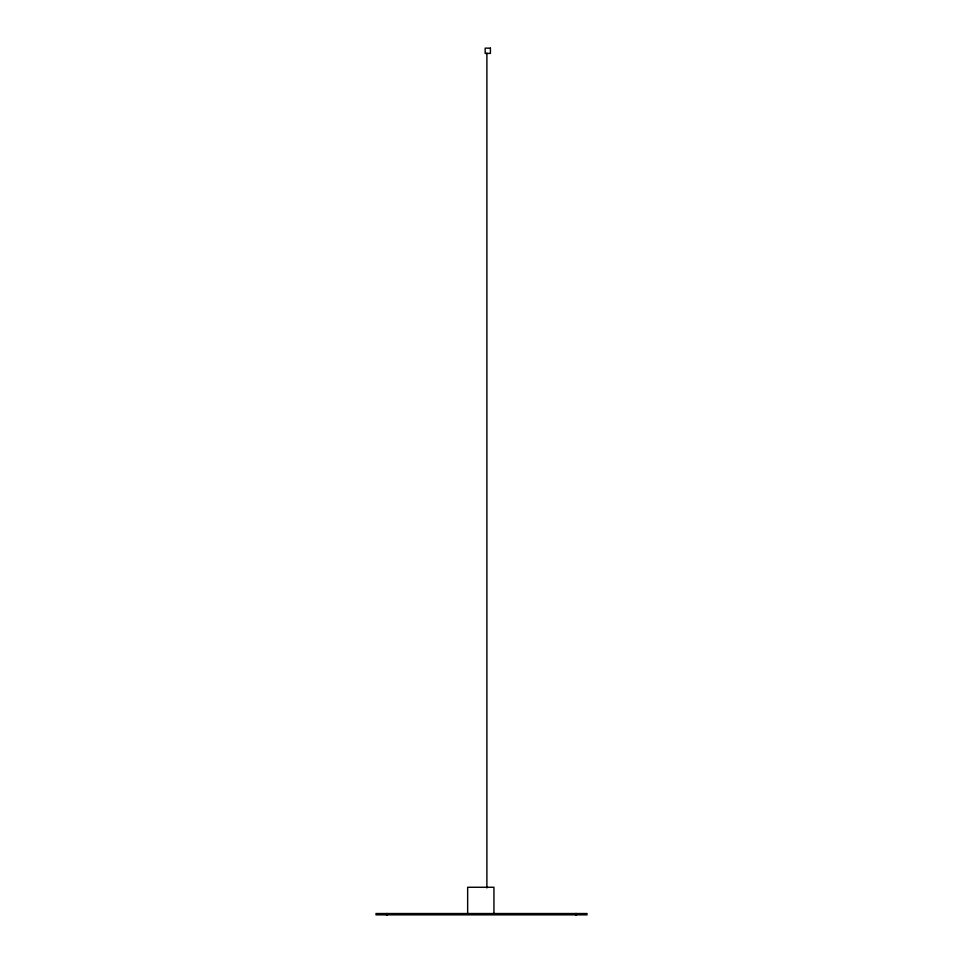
<?xml version="1.0" encoding="UTF-8"?>
<svg xmlns="http://www.w3.org/2000/svg" width="963" height="963" viewBox="0 0 963 963"><rect width="100%" height="100%" fill="white"/><g stroke="black" fill="none" stroke-linecap="round" stroke-linejoin="round"><path stroke-width="1.44" d="M375.871 913.538L587.129 913.538M375.871 914.85L587.129 914.85M576.62 913.538L576.62 914.85M575.573 913.538L575.573 914.85M493.935 913.538L493.935 887.26L467.657 887.26L467.657 913.538M486.893 53.109L486.893 887.946M387.427 913.538L387.427 914.85M386.38 913.538L386.38 914.85M490.42 48.15L485.171 48.15L485.171 53.41L490.42 53.41L490.42 48.15"/></g></svg>
